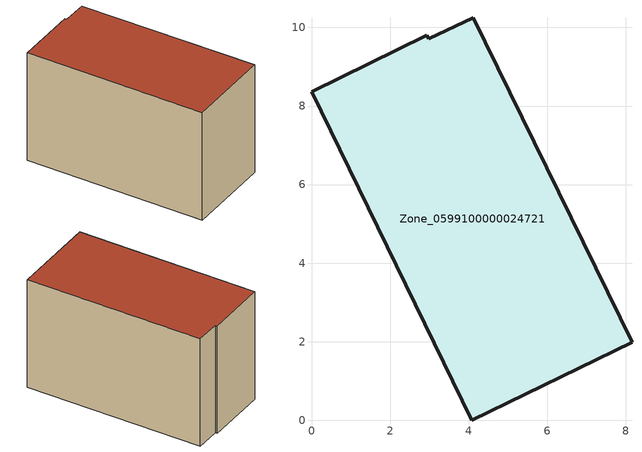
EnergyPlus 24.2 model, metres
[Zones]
Zone_0599100000024721
 floor ground (C_G): 4.08,0 0,8.37 2.93,9.79 2.98,9.72 4.12,10.25 8.16,1.99 z0
 wall outside (C_F): 4.08,0 8.16,1.99 4.12,10.25 2.98,9.72 2.93,9.79 0,8.37 4.08,0 z0:5.85
 roof outside (C_R): 0,8.37 4.08,0 8.16,1.99 4.12,10.25 2.98,9.72 2.93,9.79 z5.85
[BUILDING]
Pand.0599100000024721: North Axis=0; Terrain=City; Loads Convergence Tolerance Value=0.04; Temperature Convergence Tolerance Value=0.4; Solar Distribution=FullExterior; Maximum Number of Warmup Days=25; Minimum Number of Warmup Days=1
[Site:Location]
Rotterdam.The.Hague.AP_ZH_NLD Design_Conditions: Latitude=51.96; Longitude=4.45; Time Zone=1; Elevation=-4.5
[SITE:GROUNDTEMPERATURE:BUILDINGSURFACE]
18, 18, 18, 18, 18, 18, 18, 18, 18, 18, 18, 18
[MATERIAL] Thermal Absorptance=0.9; Solar Absorptance=0.7; Visible Absorptance=0.7
Name | Roughness | Thickness | Conductivity | Density | Specific Heat
G.TI.1946-1964 | MediumSmooth | 0.15 | 1 | 540 | 1210
F.TI.1946-1964 | Rough | 0.3 | 0.857143 | 1920 | 840
R.TI.1946-1964 | MediumRough | 0.2 | 0.277778 | 1500 | 1000
[CONSTRUCTION]
C_G: G.TI.1946-1964
C_F: F.TI.1946-1964
C_R: R.TI.1946-1964
[ZONE]
Zone_0599100000024721: Type=1; Multiplier=1; Ceiling Height=Autocalculate; Volume=Autocalculate; Floor Area=autocalculate; Part of Total Floor Area=Yes
[ZONEINFILTRATION:DESIGNFLOWRATE]
Infil_Zone_0599100000024721: Zone or ZoneList or Space or SpaceList=Zone_0599100000024721; Schedule=AlwaysOn; Design Flow Rate Calculation Method=Flow/Area; Flow Rate per Floor Area=0.003; Constant Term Coefficient=1; Temperature Term Coefficient=0; Velocity Term Coefficient=0; Velocity Squared Term Coefficient=0
[HVACTEMPLATE:ZONE:IDEALLOADSAIRSYSTEM]
Zone_0599100000024721: Maximum Heating Supply Air Temperature=50; Minimum Cooling Supply Air Temperature=13; Maximum Heating Supply Air Humidity Ratio=0.0156; Minimum Cooling Supply Air Humidity Ratio=0.0077; Heating Limit=NoLimit; Cooling Limit=NoLimit; Dehumidification Control Type=ConstantSensibleHeatRatio; Cooling Sensible Heat Ratio=0.7; Dehumidification Setpoint=60; Humidification Control Type=None; Humidification Setpoint=30; Outdoor Air Method=None; Outdoor Air Flow Rate per Person=0.00944; Outdoor Air Flow Rate per Zone Floor Area=0; Outdoor Air Flow Rate per Zone=0; Demand Controlled Ventilation Type=None; Outdoor Air Economizer Type=NoEconomizer; Heat Recovery Type=None; Sensible Heat Recovery Effectiveness=0.7; Latent Heat Recovery Effectiveness=0.65
[ZONECONTROL:THERMOSTAT]
ThermostatControl_Zone_0599100000024721: Zone or ZoneList=Zone_0599100000024721; Control Type Schedule=DualSetpointControlType; Control 1=Thermostat_Zone_0599100000024721; Temperature Difference Between Cutout And Setpoint=0
[THERMOSTATSETPOINT:DUALSETPOINT]
Thermostat_Zone_0599100000024721: Heating Setpoint Temperature Schedule=HeatingSetpoint_Zone_0599100000024721; Cooling Setpoint Temperature Schedule=CoolingSetpoint_Zone_0599100000024721
[SCHEDULE:COMPACT]
HeatingSetpoint_Zone_0599100000024721: Through: 12/31, For: AllDays, Until: 24:00, 21
CoolingSetpoint_Zone_0599100000024721: Through: 12/31, For: AllDays, Until: 24:00, 24
DualSetpointControlType: Through: 12/31, For: AllDays, Until: 24:00, 4
AlwaysOn: Through: 12/31, For: AllDays, Until: 24:00, 1
